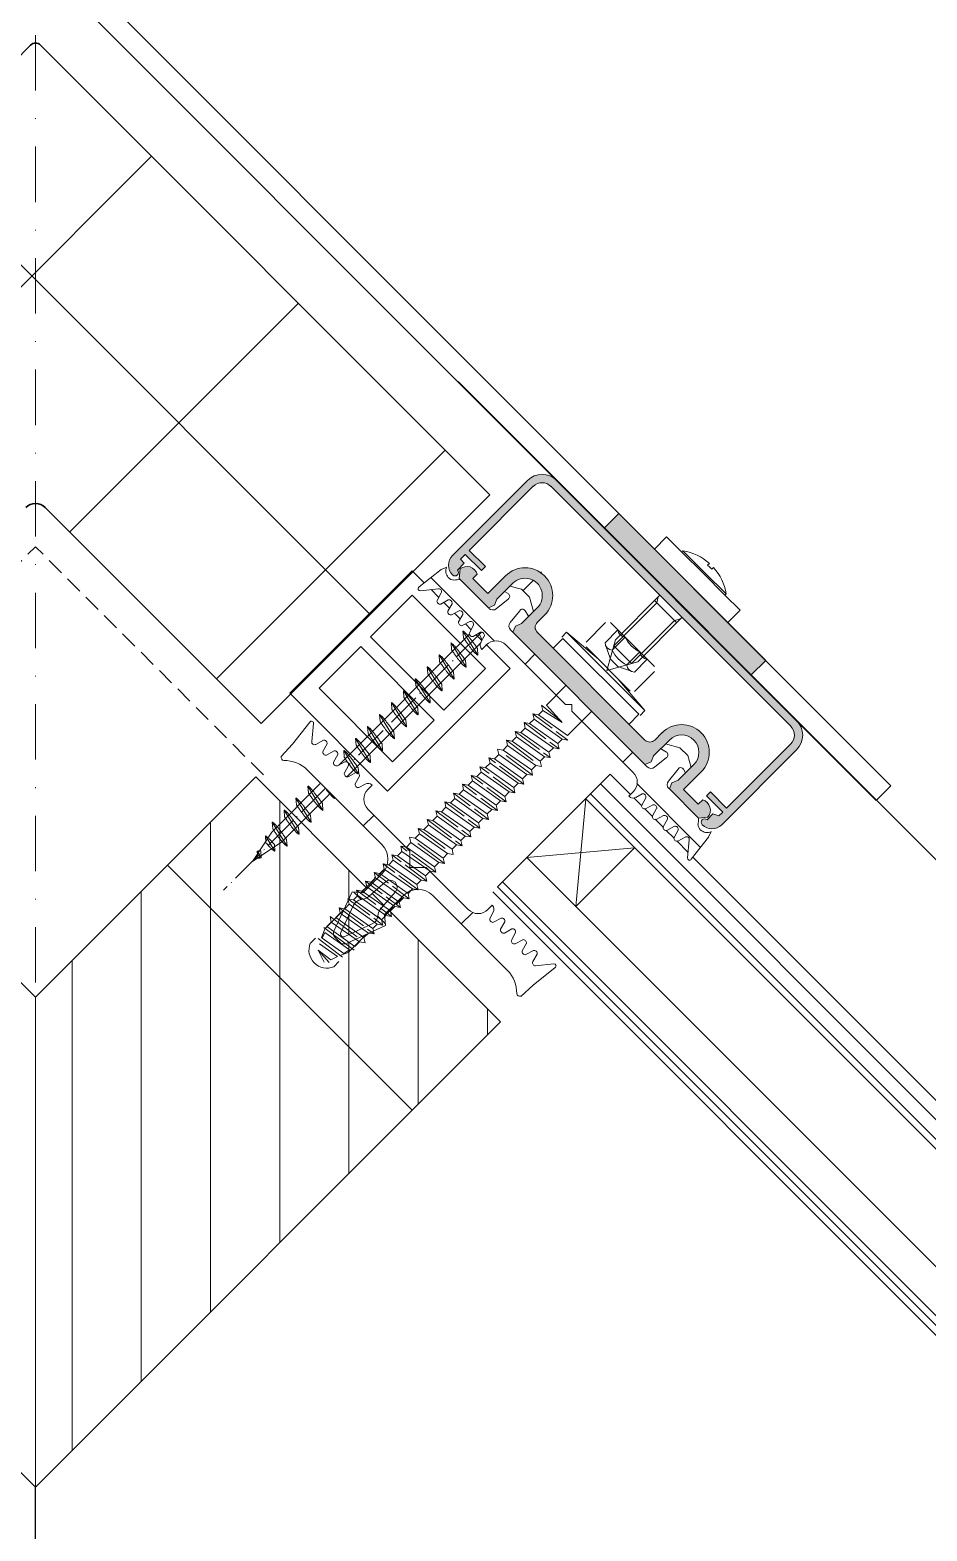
# Model space of a CAD drawing. Header units: millimetres. Extents: x 1789 to 13769, y 2055 to 27197.
# Drawn here: x 10563.9 to 10693.5, y 25189.8 to 25406.5 of the extents above; entities that cross this region are included whole.
import ezdxf

# ---------------------------------------------------------------- set-up
doc = ezdxf.new("R2010")
doc.units = ezdxf.units.MM
for name, pattern in [('MV_hartlijn_staal', [6.6, 5, -0.8, 0, -0.8]), ('MV_hidden', [3.75, 2.5, -1.25]), ('MV_stramien', [16, 8, -4, 0, -4])]:
    doc.linetypes.add(name, pattern=pattern)
for name, color, linetype, lineweight in [('A-DETL', 90, 'Continuous', 13), ('A-DETL-GENF', 92, 'Continuous', 18), ('A-DETL-THIN', 151, 'Continuous', 18), ('AL_1_3_010_dwg', 8, 'Continuous', 13), ('SX-Schraube', 10, 'Continuous', 5)]:
    doc.layers.add(name, color=color, linetype=linetype, lineweight=lineweight)
pattern_1 = [(90, (0, 0), (-10, 6e-16), [])]
pattern_2 = [(45, (0, 0), (-14.142136, 14.142136), []), (135, (0, 0), (-14.142136, -14.142136), [])]

# ---------------------------------------------------------------- blocks, each defined once
blk = doc.blocks.new('AL_1_3_010_dwg_Schraube_1-V1-Details Restauratie 1-10')
at = {"layer": 'SX-Schraube'}
blk.add_line((1388.85, 154.63), (1385.67, 151.44), dxfattribs=at)
at = {"layer": 'SX-Schraube', "flags": 128}
for points in [[(1378.67, 155.4), (1378.49, 155.58), (1381.6, 158.69), (1384.72, 161.8), (1384.89, 161.63), (1387.08, 163.82), (1388.84, 162.06)], [(1378.25, 151.44), (1376.48, 153.21), (1378.67, 155.4), (1381.78, 158.52), (1384.89, 161.63)], [(1380.91, 159.98), (1381.16, 159.74), (1380.85, 159.44), (1380.55, 159.14), (1380.31, 159.38)], [(1388.09, 155.39), (1394.49, 148.99), (1395.75, 144.55), (1391.3, 145.81), (1384.91, 152.2)], [(1388.3, 155.18), (1388.53, 154.31), (1394.74, 148.1), (1392.19, 145.56), (1385.99, 151.76), (1385.12, 152)]]:
    blk.add_lwpolyline(points, dxfattribs=at)
at = {"layer": 'SX-Schraube'}
for start, end in [(99.4173, 131.778), (138.222, 170.5827)]:
    blk.add_arc((1385.95, 154.34), 7.56, start, end, dxfattribs=at)
blk = doc.blocks.new('AL_1_3_010_dwg_Schraube_1-V2-Details Restauratie 1-10')
at = {"layer": 'SX-Schraube'}
blk.add_line((1388.85, 154.63), (1385.67, 151.44), dxfattribs=at)
at = {"layer": 'SX-Schraube', "flags": 128}
for points in [[(1378.67, 155.4), (1378.49, 155.58), (1381.6, 158.69), (1384.72, 161.8), (1384.89, 161.63), (1387.08, 163.82), (1388.84, 162.06)], [(1378.25, 151.44), (1376.48, 153.21), (1378.67, 155.4), (1381.78, 158.52), (1384.89, 161.63)], [(1380.91, 159.98), (1381.16, 159.74), (1380.85, 159.44), (1380.55, 159.14), (1380.31, 159.38)], [(1388.09, 155.39), (1394.49, 148.99), (1395.75, 144.55), (1391.3, 145.81), (1384.91, 152.2)], [(1388.3, 155.18), (1388.53, 154.31), (1394.74, 148.1), (1392.19, 145.56), (1385.99, 151.76), (1385.12, 152)]]:
    blk.add_lwpolyline(points, dxfattribs=at)
at = {"layer": 'SX-Schraube'}
for start, end in [(99.4173, 131.778), (138.222, 170.5827)]:
    blk.add_arc((1385.95, 154.34), 7.56, start, end, dxfattribs=at)
blk = doc.blocks.new('31 dubbel_glas - Type 1-3306991-Details Restauratie 1-10')
at = {"layer": 'A-DETL-GENF', "lineweight": 13}
for p, q in [((726.72, 23), (2041.68, 23)), ((2041.68, 23), (2041.68, 0)), ((726.72, 17), (2041.68, 17)), ((2031.68, 5), (2031.68, 17)), ((2031.68, 17), (2041.68, 5)), ((2031.68, 5), (2041.68, 17)), ((2041.68, 5), (726.72, 5)), ((2024.77, 0), (726.72, 0)), ((2028.09, 0), (2025.78, 0)), ((2030.28, 0), (2028.62, 0)), ((2032.49, 0), (2030.81, 0)), ((2034.69, 0), (2033.02, 0)), ((2036.84, 0), (2035.22, 0)), ((2041.68, 0), (2037.52, 0))]:
    blk.add_line(p, q, dxfattribs=at)
blk = doc.blocks.new('28 schroeven 2D - Verzonken schroef 4_0x50mm-V12-Details Restauratie 1-10')
at = {"layer": 'A-DETL-GENF', "linetype": 'MV_hartlijn_staal', "lineweight": 13}
for p, q in [((0, 35.05), (0, 55.9)), ((0, 3.2), (0, 30.34)), ((0, -7.38), (0, -5.3)), ((0, -9.1), (0, -8.91))]:
    blk.add_line(p, q, dxfattribs=at)
at = {"layer": 'A-DETL-GENF', "lineweight": 5}
for p, q in [((-1, 45), (0, 50)), ((0, 50), (1, 45)), ((-0.52, 48.71), (0.23, 48.07)), ((0.52, 48.47), (-0.52, 48.71)), ((-0.23, 49.11), (0.52, 48.47)), ((-1.26, 46.66), (-0.51, 46.02)), ((1.26, 46.07), (-1.26, 46.66)), ((0.51, 46.71), (1.26, 46.07)), ((-2, 44.89), (-1.25, 44.25)), ((2, 43.96), (-2, 44.89)), ((-1, 35.05), (-1, 45)), ((1, 45), (1, 35.05)), ((1.25, 44.6), (2, 43.96)), ((-2, 42.46), (-1.25, 41.82)), ((2, 41.53), (-2, 42.46)), ((1.25, 42.17), (2, 41.53)), ((-2, 40.02), (-1.25, 39.38)), ((2, 39.09), (-2, 40.02)), ((1.25, 39.73), (2, 39.09)), ((-2, 37.58), (-1.25, 36.94)), ((2, 36.65), (-2, 37.58)), ((1.25, 37.29), (2, 36.65)), ((-2, 35.15), (-1.89, 35.05)), ((-1.59, 35.05), (-2, 35.15)), ((-1, 4.28), (-1, 31.77)), ((1, 31.36), (1, 4.55)), ((-1.93, 30.21), (-1.25, 29.63)), ((2, 29.34), (-1.83, 30.23)), ((1.25, 29.98), (2, 29.34)), ((-2, 27.83), (-1.25, 27.19)), ((2, 26.9), (-2, 27.83)), ((1.25, 27.54), (2, 26.9)), ((-2, 25.4), (-1.25, 24.76)), ((2, 24.47), (-2, 25.4)), ((1.25, 25.11), (2, 24.47)), ((-2, 22.96), (-1.25, 22.32)), ((2, 22.03), (-2, 22.96)), ((1.25, 22.67), (2, 22.03)), ((-2, 20.52), (-1.25, 19.88)), ((2, 19.59), (-2, 20.52)), ((1.25, 20.23), (2, 19.59)), ((-2, 18.09), (-1.25, 17.45)), ((2, 17.15), (-2, 18.09)), ((1.25, 17.79), (2, 17.15)), ((-2, 15.65), (-1.25, 15.01)), ((2, 14.72), (-2, 15.65)), ((1.25, 15.36), (2, 14.72)), ((-2, 13.21), (-1.25, 12.57)), ((2, 12.28), (-2, 13.21)), ((1.25, 12.92), (2, 12.28)), ((-2, 10.77), (-1.25, 10.13)), ((2, 9.84), (-2, 10.77)), ((1.25, 10.48), (2, 9.84)), ((-2, 8.34), (-1.25, 7.7)), ((2, 7.41), (-2, 8.34)), ((1.25, 8.05), (2, 7.41)), ((-2, 5.9), (-1.25, 5.26)), ((2, 4.97), (-2, 5.9)), ((1.25, 5.61), (2, 4.97)), ((-0.89, 3.96), (0.16, 3.58))]:
    blk.add_line(p, q, dxfattribs=at)
for points in [[(-0.52, 48.71), (-0.51, 48.79), (-0.23, 49.11)], [(0.23, 48.07), (0.53, 48.42), (0.52, 48.47)], [(-1.26, 46.66), (-1, 46.82), (0.51, 46.71)], [(-0.51, 46.02), (1.16, 45.94), (1.26, 46.07)], [(-2, 44.89), (-1.5, 45.13), (1.25, 44.6)], [(-1.25, 44.25), (1.8, 43.74), (2, 43.96)], [(-2, 42.46), (-1.5, 42.7), (1.25, 42.17)], [(-1.25, 41.82), (1.8, 41.31), (2, 41.53)], [(-2, 40.02), (-1.5, 40.26), (1.25, 39.73)], [(-1.25, 39.38), (1.8, 38.87), (2, 39.09)], [(-2, 37.58), (-1.5, 37.82), (1.25, 37.29)], [(-1.25, 36.94), (1.8, 36.43), (2, 36.65)], [(-2, 35.15), (-1.64, 35.32), (-0.15, 35.1)], [(-1.82, 30.32), (-1.11, 30.44), (1.25, 29.98)], [(-1.25, 29.63), (1.8, 29.12), (2, 29.34)], [(-2, 27.83), (-1.5, 28.07), (1.25, 27.54)], [(-1.25, 27.19), (1.8, 26.68), (2, 26.9)], [(-2, 25.4), (-1.5, 25.64), (1.25, 25.11)], [(-1.25, 24.76), (1.8, 24.25), (2, 24.47)], [(-2, 22.96), (-1.5, 23.2), (1.25, 22.67)], [(-1.25, 22.32), (1.8, 21.81), (2, 22.03)], [(-2, 20.52), (-1.5, 20.76), (1.25, 20.23)], [(-1.25, 19.88), (1.8, 19.37), (2, 19.59)], [(-2, 18.09), (-1.5, 18.33), (1.25, 17.79)], [(-1.25, 17.45), (1.8, 16.94), (2, 17.15)], [(-2, 15.65), (-1.5, 15.89), (1.25, 15.36)], [(-2, 13.21), (-1.5, 13.45), (1.25, 12.92)], [(-1.25, 15.01), (1.8, 14.5), (2, 14.72)], [(-2, 10.77), (-1.5, 11.01), (1.25, 10.48)], [(-1.25, 12.57), (1.8, 12.06), (2, 12.28)], [(-1.25, 10.13), (1.8, 9.62), (2, 9.84)], [(-2, 8.34), (-1.5, 8.58), (1.25, 8.05)], [(-1.25, 7.7), (1.8, 7.19), (2, 7.41)], [(-2, 5.9), (-1.5, 6.14), (1.25, 5.61)], [(-1.25, 5.26), (1.8, 4.75), (2, 4.97)]]:
    blk.add_open_spline(points, degree=2, dxfattribs=at)

msp = doc.modelspace()

# ---------------------------------------------------------------- hatches: boundary and pattern name
at = {"layer": 'A-DETL-GENF', "lineweight": 13}
h = msp.add_hatch(dxfattribs=at)
h.set_pattern_fill('FP_4', color=251, style=0, pattern_type=2)
h.set_pattern_definition([(45, (0, 0), (-21.213203, 21.213203), []), (135, (0, 0), (-21.213203, -21.213203), [])])
h.paths.add_polyline_path([(10597.32, 25306.39), (10630.35, 25339.42), (10565.05, 25404.58), (10564.19, 25404.48), (10564.01, 25404.34), (10499.19, 25339.52), (10532.22, 25306.5), (10563.65, 25337.87), (10564.49, 25338.16), (10565.38, 25338.06), (10566.13, 25337.59), (10592.34, 25311.38)])
at = {"layer": 'A-DETL-GENF'}
h = msp.add_hatch(color=7, dxfattribs=at)
h.paths.add_polyline_path([(10662.46, 25291.2), (10662.98, 25291.27), (10663.46, 25291.47), (10663.88, 25291.78), (10675.11, 25303.13), (10675.4, 25303.73), (10675.55, 25304.39), (10675.55, 25305.06), (10675.4, 25305.71), (10675.11, 25306.32), (10674.69, 25306.85), (10639.42, 25341.97), (10638.7, 25342.27), (10637.92, 25342.37), (10637.15, 25342.27), (10636.42, 25341.97), (10635.8, 25341.49), (10624.7, 25330.32), (10624.4, 25329.48), (10624.5, 25328.6), (10624.98, 25327.85), (10625.34, 25327.7), (10625.58, 25327.77), (10625.77, 25328.45), (10625.69, 25328.55), (10626.68, 25329.55), (10626.12, 25330.11), (10626.82, 25330.82), (10629.16, 25328.48), (10629.72, 25329.05), (10627.39, 25331.38), (10637.02, 25340.93), (10637.46, 25341.11), (10637.92, 25341.17), (10638.39, 25341.11), (10638.82, 25340.93), (10639.2, 25340.65), (10674.13, 25305.62), (10674.31, 25305.19), (10674.37, 25304.72), (10674.31, 25304.26), (10674.13, 25303.82), (10673.85, 25303.45), (10664.58, 25294.19), (10662.25, 25296.52), (10661.68, 25295.96), (10664.02, 25293.62), (10663.45, 25293.06), (10662.6, 25293.34), (10661.75, 25292.49), (10661.53, 25292.62), (10660.92, 25292.27), (10660.97, 25291.89), (10661.05, 25291.78), (10661.46, 25291.47), (10661.94, 25291.27)])
h.paths.add_polyline_path([(10660.53, 25292.72), (10661.81, 25292.86), (10662.18, 25293.54), (10662.17, 25294.31), (10661.79, 25294.99), (10661.12, 25295.38), (10660.49, 25294.75), (10658.36, 25296.88), (10660.91, 25299.42), (10661.54, 25300.25), (10661.94, 25301.21), (10662.08, 25302.25), (10661.94, 25303.28), (10661.54, 25304.25), (10660.91, 25305.08), (10660.08, 25305.71), (10659.11, 25306.11), (10658.08, 25306.25), (10657.04, 25306.11), (10656.08, 25305.71), (10655.25, 25305.08), (10653.98, 25303.86), (10653.48, 25303.72), (10652.98, 25303.86), (10652.77, 25304.02), (10637.06, 25319.78), (10636.92, 25320.28), (10637.06, 25320.78), (10637.22, 25320.99), (10638.28, 25322.05), (10638.91, 25322.88), (10639.31, 25323.84), (10639.45, 25324.88), (10639.31, 25325.91), (10638.91, 25326.88), (10638.28, 25327.71), (10637.45, 25328.34), (10636.48, 25328.74), (10635.45, 25328.88), (10634.41, 25328.74), (10633.45, 25328.34), (10632.62, 25327.71), (10630.08, 25325.16), (10627.9, 25327.33), (10628.54, 25327.97), (10628.16, 25328.61), (10627.51, 25329), (10626.76, 25329.04), (10626.08, 25328.72), (10625.94, 25327.32), (10630.15, 25323.11), (10631.03, 25323.48), (10631.4, 25324.36), (10634.15, 25327.01), (10634.7, 25327.26), (10635.3, 25327.37), (10635.9, 25327.34), (10636.47, 25327.16), (10636.99, 25326.85), (10637.42, 25326.42), (10637.73, 25325.9), (10637.91, 25325.33), (10637.95, 25324.73), (10637.84, 25324.13), (10637.59, 25323.58), (10637.22, 25323.11), (10634.93, 25320.82), (10634.05, 25320.46), (10633.68, 25319.57), (10652.77, 25300.48), (10653.66, 25300.85), (10654.02, 25301.73), (10656.78, 25304.39), (10657.33, 25304.64), (10657.93, 25304.74), (10658.53, 25304.71), (10659.1, 25304.53), (10659.62, 25304.22), (10660.04, 25303.79), (10660.36, 25303.28), (10660.54, 25302.7), (10660.57, 25302.1), (10660.46, 25301.51), (10660.22, 25300.96), (10659.84, 25300.48), (10657.56, 25298.2), (10656.68, 25297.83), (10656.31, 25296.95)])
msp.add_hatch(color=7, dxfattribs=at).paths.add_polyline_path([(10668.13, 25313.42), (10670.23, 25315.52), (10649.02, 25336.73), (10646.92, 25334.63), (10651.51, 25330.03)])
at = {"layer": 'A-DETL-GENF', "lineweight": 13}
h = msp.add_hatch(dxfattribs=at)
h.set_pattern_fill('FP_46', color=250, style=0, pattern_type=2)
h.set_pattern_definition(pattern_2)
h.paths.add_polyline_path([(10659.46, 25286.8), (10661.98, 25289.99), (10662.33, 25290.79), (10661.7, 25290.66), (10661.09, 25290.83), (10660.63, 25291.26), (10660.45, 25291.85), (10660.49, 25292.77), (10656.03, 25297.36), (10656.01, 25297.75), (10656.17, 25298.1), (10657.84, 25300.02), (10658.18, 25299.97), (10658.35, 25299.8), (10658.65, 25299.28), (10659.44, 25300.07), (10658.99, 25301.76), (10657.84, 25302.91), (10655.67, 25303.38), (10655.1, 25302.78), (10655.18, 25302.68), (10656.05, 25302.11), (10656.08, 25301.73), (10655.89, 25301.48), (10653.82, 25299.93), (10653.44, 25299.95), (10652.98, 25300.27), (10633.15, 25320.24), (10633.13, 25320.62), (10633.29, 25320.97), (10634.96, 25322.9), (10635.31, 25322.85), (10635.47, 25322.68), (10636.03, 25321.92), (10636.67, 25322.56), (10636.11, 25324.64), (10634.96, 25325.79), (10633.27, 25326.24), (10632.48, 25325.45), (10633.17, 25324.98), (10633.22, 25324.64), (10633.01, 25324.36), (10630.95, 25322.81), (10630.56, 25322.83), (10630.15, 25323.11), (10625.94, 25327.16), (10624.88, 25327.16), (10624.36, 25327.49), (10624.05, 25328.05), (10624.03, 25328.69), (10624.13, 25328.99), (10623.33, 25328.64), (10620.14, 25326.12), (10620.34, 25325.57), (10623.23, 25325.77), (10623.39, 25325.54), (10623.35, 25325.25), (10622.75, 25324.17), (10622.95, 25323.69), (10623.27, 25323.64), (10624.59, 25324.24), (10624.85, 25324.03), (10624.9, 25323.7), (10624.3, 25322.61), (10624.51, 25322.13), (10624.83, 25322.08), (10626.14, 25322.68), (10626.41, 25322.47), (10626.46, 25322.14), (10625.86, 25321.06), (10626.06, 25320.58), (10626.39, 25320.53), (10627.7, 25321.13), (10627.96, 25320.92), (10628.02, 25320.59), (10627.41, 25319.5), (10627.62, 25319.02), (10627.94, 25318.97), (10629.25, 25319.57), (10629.52, 25319.36), (10629.57, 25319.03), (10628.98, 25317.71), (10629.09, 25317.29), (10629.23, 25317.11), (10630.27, 25318.06), (10630.75, 25318.26), (10631.27, 25318.33), (10631.79, 25318.26), (10632.27, 25318.06), (10632.69, 25317.74), (10641.29, 25309.14), (10642.22, 25309.14), (10642.22, 25308.2), (10651.36, 25299), (10651.65, 25298.16), (10651.55, 25297.27), (10651.08, 25296.52), (10650.45, 25295.89), (10650.83, 25295.67), (10651.27, 25295.66), (10651.51, 25295.76), (10652.6, 25296.23), (10652.86, 25296.02), (10652.91, 25295.69), (10652.31, 25294.6), (10652.36, 25294.28), (10652.84, 25294.07), (10654.15, 25294.67), (10654.42, 25294.46), (10654.47, 25294.13), (10653.87, 25293.05), (10653.92, 25292.72), (10654.4, 25292.52), (10655.71, 25293.11), (10655.97, 25292.91), (10656.03, 25292.58), (10655.42, 25291.49), (10655.47, 25291.17), (10655.95, 25290.96), (10657.26, 25291.56), (10657.53, 25291.35), (10657.58, 25291.02), (10656.98, 25289.94), (10657.03, 25289.61), (10657.51, 25289.41), (10658.87, 25290.05), (10659.11, 25289.89), (10659.18, 25289.62), (10658.91, 25287)])
h = msp.add_hatch(dxfattribs=at)
h.set_pattern_fill('FP_46', color=250, style=0, pattern_type=2)
h.set_pattern_definition(pattern_2)
h.paths.add_polyline_path([(10634.84, 25267.01), (10636.61, 25268.64), (10639.8, 25271.16), (10639.6, 25271.7), (10636.71, 25271.5), (10636.55, 25271.74), (10636.59, 25272.02), (10637.19, 25273.11), (10636.99, 25273.59), (10636.66, 25273.64), (10635.35, 25273.04), (10635.08, 25273.25), (10635.03, 25273.58), (10635.64, 25274.67), (10635.43, 25275.14), (10635.11, 25275.19), (10633.8, 25274.6), (10633.53, 25274.8), (10633.48, 25275.13), (10634.08, 25276.22), (10633.88, 25276.7), (10633.55, 25276.75), (10632.24, 25276.15), (10631.97, 25276.36), (10631.92, 25276.69), (10632.53, 25277.78), (10632.32, 25278.26), (10632, 25278.31), (10630.68, 25277.71), (10630.42, 25277.91), (10630.37, 25278.25), (10630.96, 25279.57), (10630.85, 25279.99), (10630.71, 25280.17), (10629.73, 25279.26), (10628.89, 25278.96), (10628.01, 25279.06), (10627.25, 25279.54), (10621.18, 25285.6), (10618.8, 25285.6), (10618.8, 25287.98), (10612.46, 25294.4), (10612.16, 25295.24), (10612.26, 25296.13), (10612.74, 25296.88), (10613.37, 25297.51), (10612.99, 25297.73), (10612.55, 25297.74), (10612.34, 25297.65), (10611.22, 25297.17), (10610.95, 25297.38), (10610.9, 25297.71), (10611.51, 25298.8), (10611.46, 25299.12), (10610.98, 25299.33), (10609.66, 25298.73), (10609.4, 25298.93), (10609.35, 25299.27), (10609.95, 25300.35), (10609.9, 25300.68), (10609.42, 25300.88), (10608.11, 25300.28), (10607.84, 25300.49), (10607.79, 25300.82), (10608.39, 25301.91), (10608.34, 25302.23), (10607.87, 25302.44), (10606.55, 25301.84), (10606.29, 25302.05), (10606.24, 25302.38), (10606.84, 25303.46), (10606.79, 25303.79), (10606.31, 25303.99), (10604.94, 25303.35), (10604.7, 25303.51), (10604.63, 25303.78), (10604.9, 25306.4), (10604.36, 25306.6), (10601.84, 25303.41), (10600.21, 25301.64), (10600.61, 25301.05), (10601.53, 25300.98), (10602.42, 25300.73), (10603.24, 25300.31), (10603.96, 25299.73), (10615.24, 25288.3), (10615.54, 25287.58), (10615.65, 25286.8), (10615.54, 25286.02), (10615.24, 25285.3), (10614.28, 25284.19), (10612.03, 25281.95), (10610.45, 25282.09), (10607.77, 25276.09), (10607.88, 25275.65), (10609.06, 25274.6), (10609.51, 25274.6), (10609.73, 25274.67), (10615.29, 25277.25), (10615.15, 25278.83), (10618.5, 25282.04), (10619.22, 25282.34), (10620, 25282.45), (10620.78, 25282.34), (10621.5, 25282.04), (10622.12, 25281.57), (10633.51, 25270.04), (10633.93, 25269.22), (10634.18, 25268.33), (10634.29, 25267.28)])
h.paths.add_polyline_path([(10609.21, 25275.59), (10608.92, 25275.72), (10608.79, 25276.01), (10608.83, 25276.23), (10610.85, 25280.47), (10611.44, 25280.89), (10612.59, 25281.21), (10612.93, 25281.45), (10615.52, 25283.66), (10616, 25283.77), (10616.48, 25283.63), (10616.83, 25283.28), (10616.97, 25282.8), (10616.86, 25282.32), (10616.72, 25282.11), (10614.41, 25279.39), (10614.17, 25278.6), (10613.92, 25277.92), (10613.36, 25277.46), (10609.32, 25275.6)])
h = msp.add_hatch(dxfattribs=at)
h.set_pattern_fill('FP_11', color=253, style=0, pattern_type=2)
h.set_pattern_definition(pattern_1)
h.paths.add_polyline_path([(10564.72, 25196.16), (10564.72, 25266.87), (10532.9, 25298.69), (10516.78, 25282.57), (10517.4, 25281.95), (10518.99, 25282.09), (10521.66, 25276.09), (10521.49, 25275.59), (10520.37, 25274.6), (10519.92, 25274.6), (10519.71, 25274.67), (10514.15, 25277.25), (10514.29, 25278.83), (10513.59, 25279.39), (10497.54, 25263.34), (10503.87, 25257.01)])
h.paths.add_polyline_path([(10520.22, 25275.59), (10520.52, 25275.72), (10520.65, 25276.01), (10520.55, 25276.36), (10518.58, 25280.47), (10517.99, 25280.89), (10516.85, 25281.21), (10516.05, 25281.85), (10514.39, 25280.18), (10515.02, 25279.39), (10515.27, 25278.6), (10515.52, 25277.92), (10516.07, 25277.46), (10520.15, 25275.59)])
h = msp.add_hatch(dxfattribs=at)
h.set_pattern_fill('FP_11', color=253, style=0, pattern_type=2)
h.set_pattern_definition(pattern_1)
h.paths.add_polyline_path([(10564.72, 25196.16), (10631.89, 25263.34), (10615.77, 25279.46), (10615.15, 25278.83), (10615.29, 25277.25), (10609.29, 25274.57), (10608.79, 25274.75), (10607.8, 25275.86), (10607.8, 25276.34), (10607.87, 25276.53), (10610.45, 25282.09), (10612.03, 25281.95), (10612.59, 25282.64), (10596.54, 25298.69), (10564.72, 25266.87), (10564.72, 25257.01)])
h.paths.add_polyline_path([(10609.21, 25275.59), (10609.62, 25275.72), (10613.67, 25277.65), (10614.09, 25278.24), (10614.41, 25279.39), (10615.05, 25280.18), (10613.36, 25281.83), (10612.59, 25281.21), (10611.8, 25280.97), (10611.12, 25280.72), (10610.66, 25280.16), (10608.81, 25275.91), (10609.01, 25275.65), (10609.17, 25275.6)])

# ---------------------------------------------------------------- linework, layer by layer
at = {"layer": 'A-DETL', "linetype": 'MV_stramien', "lineweight": 18}
msp.add_line((10564.72, 21131.29), (10564.72, 25578.5), dxfattribs=at)
at = {"layer": 'A-DETL', "lineweight": 25}
for p, q in [((10566.31, 25419.43), (10688.33, 25297.42)), ((10686.2, 25295.3), (10565.61, 25415.9)), ((10688.33, 25297.42), (10686.2, 25295.3)), ((10564.72, 25155.15), (10564.72, 25196.16))]:
    msp.add_line(p, q, dxfattribs=at)
at = {"layer": 'A-DETL', "lineweight": 35}
for p, q in [((10564.01, 25404.34), (10499.19, 25339.52)), ((10630.35, 25339.42), (10565.43, 25404.34)), ((10597.32, 25306.39), (10630.35, 25339.42)), ((10566.13, 25337.59), (10597.32, 25306.39))]:
    msp.add_line(p, q, dxfattribs=at)
at = {"layer": 'A-DETL', "lineweight": 18}
for p, q in [((10635.8, 25341.49), (10624.98, 25330.67)), ((10674.69, 25306.85), (10640.05, 25341.49)), ((10627.39, 25331.38), (10636.65, 25340.65)), ((10639.2, 25340.65), (10673.85, 25306)), ((10626.12, 25330.11), (10626.82, 25330.82)), ((10626.82, 25330.82), (10629.16, 25328.48)), ((10629.72, 25329.05), (10627.39, 25331.38)), ((10623.33, 25328.64), (10620.14, 25326.12)), ((10624.13, 25328.99), (10623.33, 25328.64)), ((10625.69, 25328.55), (10626.68, 25329.55)), ((10626.08, 25328.72), (10625.94, 25327.32)), ((10626.68, 25329.55), (10626.12, 25330.11)), ((10629.16, 25328.48), (10629.72, 25329.05)), ((10625.94, 25327.32), (10630.15, 25323.11)), ((10627.9, 25327.33), (10628.54, 25327.97)), ((10630.08, 25325.16), (10627.9, 25327.33)), ((10632.62, 25327.71), (10630.08, 25325.16)), ((10631.4, 25324.36), (10633.68, 25326.64)), ((10634.96, 25325.79), (10633.27, 25326.24)), ((10620.34, 25325.57), (10622.96, 25325.85)), ((10623.35, 25325.25), (10622.75, 25324.17)), ((10623.27, 25323.64), (10624.36, 25324.24)), ((10631.03, 25323.48), (10631.4, 25324.36)), ((10633.02, 25324.36), (10631.3, 25322.97)), ((10632.48, 25325.45), (10633, 25325.15)), ((10636.11, 25324.64), (10634.96, 25325.79)), ((10636.67, 25322.56), (10636.11, 25324.64)), ((10624.9, 25323.7), (10624.3, 25322.61)), ((10624.83, 25322.08), (10625.92, 25322.69)), ((10626.46, 25322.14), (10625.86, 25321.06)), ((10630.15, 25323.11), (10631.03, 25323.48)), ((10633.29, 25320.97), (10634.68, 25322.69)), ((10637.22, 25323.11), (10634.93, 25320.82)), ((10635.47, 25322.68), (10635.88, 25321.98)), ((10637.22, 25320.99), (10638.28, 25322.05)), ((10626.39, 25320.53), (10627.47, 25321.13)), ((10628.02, 25320.59), (10627.41, 25319.5)), ((10627.94, 25318.97), (10629.03, 25319.58)), ((10633.68, 25319.57), (10633.35, 25319.91)), ((10634.05, 25320.46), (10633.68, 25319.57)), ((10633.68, 25319.57), (10652.77, 25300.48)), ((10634.93, 25320.82), (10634.05, 25320.46)), ((10652.77, 25304.02), (10637.22, 25319.57)), ((10629.57, 25319.03), (10629.08, 25318.14)), ((10629.23, 25317.11), (10629.86, 25317.74)), ((10632.69, 25317.74), (10641.29, 25309.14)), ((10641.29, 25309.14), (10642.22, 25309.14)), ((10642.22, 25309.14), (10642.22, 25308.2)), ((10604.36, 25306.6), (10601.84, 25303.41)), ((10604.63, 25303.78), (10604.9, 25306.4)), ((10642.22, 25308.2), (10651.08, 25299.35)), ((10655.25, 25305.08), (10654.19, 25304.02)), ((10601.84, 25303.41), (10600.21, 25301.64)), ((10606.31, 25303.99), (10605.22, 25303.39)), ((10606.24, 25302.38), (10606.84, 25303.46)), ((10607.87, 25302.44), (10606.78, 25301.83)), ((10654.02, 25301.73), (10656.31, 25304.02)), ((10655.18, 25302.68), (10655.88, 25302.27)), ((10657.84, 25302.91), (10655.76, 25303.47)), ((10658.99, 25301.76), (10657.84, 25302.91)), ((10663.88, 25291.78), (10674.69, 25302.6)), ((10673.85, 25303.45), (10664.58, 25294.19)), ((10607.79, 25300.82), (10608.39, 25301.91)), ((10609.42, 25300.88), (10608.33, 25300.28)), ((10609.35, 25299.27), (10609.95, 25300.35)), ((10652.77, 25300.48), (10653.66, 25300.85)), ((10653.11, 25300.15), (10652.77, 25300.48)), ((10653.66, 25300.85), (10654.02, 25301.73)), ((10655.89, 25301.48), (10654.17, 25300.09)), ((10659.84, 25300.48), (10657.56, 25298.2)), ((10659.44, 25300.07), (10658.99, 25301.76)), ((10564.72, 25266.87), (10532.9, 25298.69)), ((10596.54, 25298.69), (10564.72, 25266.87)), ((10612.66, 25282.57), (10596.54, 25298.69)), ((10603.96, 25299.73), (10614.77, 25288.92)), ((10610.98, 25299.33), (10609.89, 25298.72)), ((10610.9, 25297.71), (10611.51, 25298.8)), ((10656.17, 25298.1), (10657.56, 25299.81)), ((10656.68, 25297.83), (10656.31, 25296.95)), ((10657.56, 25298.2), (10656.68, 25297.83)), ((10658.35, 25299.8), (10658.65, 25299.28)), ((10658.36, 25296.88), (10660.91, 25299.42)), ((10612.34, 25297.65), (10611.45, 25297.17)), ((10612.74, 25296.88), (10613.37, 25297.51)), ((11574.74, 24366.43), (10644.92, 25296.25)), ((11576.16, 24367.85), (10646.34, 25297.67)), ((10651.08, 25296.52), (10650.45, 25295.89)), ((10651.48, 25295.74), (10652.37, 25296.23)), ((10652.91, 25295.69), (10652.31, 25294.6)), ((10656.31, 25296.95), (10660.53, 25292.72)), ((10660.49, 25294.75), (10658.36, 25296.88)), ((10662.25, 25296.52), (10661.68, 25295.96)), ((10661.68, 25295.96), (10664.02, 25293.62)), ((10664.58, 25294.19), (10662.25, 25296.52)), ((10618.8, 25287.98), (10612.74, 25294.05)), ((10652.84, 25294.07), (10653.93, 25294.68)), ((10654.47, 25294.13), (10653.87, 25293.05)), ((10661.12, 25295.38), (10660.49, 25294.75)), ((10664.02, 25293.62), (10663.45, 25293.06)), ((10654.4, 25292.52), (10655.48, 25293.12)), ((10656.03, 25292.58), (10655.42, 25291.49)), ((10655.95, 25290.96), (10657.04, 25291.57)), ((10660.53, 25292.72), (10661.81, 25292.86)), ((10662.6, 25293.34), (10661.75, 25292.49)), ((10663.45, 25293.06), (10662.6, 25293.34)), ((10657.58, 25291.02), (10656.98, 25289.94)), ((10657.51, 25289.41), (10658.59, 25290.01)), ((10659.18, 25289.62), (10658.91, 25287)), ((10659.46, 25286.8), (10661.98, 25289.99)), ((10661.98, 25289.99), (10662.33, 25290.79)), ((10618.8, 25285.6), (10618.8, 25287.98)), ((10619.16, 25250.6), (10583.8, 25285.96)), ((10621.18, 25285.6), (10618.8, 25285.6)), ((10627.25, 25279.54), (10621.18, 25285.6)), ((10614.77, 25284.68), (10612.03, 25281.95)), ((10612.93, 25281.45), (10615.31, 25283.52)), ((11562.01, 24353.71), (10632.2, 25283.52)), ((10610.45, 25282.09), (10607.87, 25276.53)), ((10612.03, 25281.95), (10610.45, 25282.09)), ((10615.05, 25280.18), (10613.38, 25281.85)), ((10616.72, 25282.11), (10614.65, 25279.73)), ((10615.15, 25278.83), (10617.88, 25281.57)), ((10622.12, 25281.57), (10632.93, 25270.76)), ((11560.6, 24352.29), (10630.78, 25282.11)), ((10608.83, 25276.23), (10610.66, 25280.16)), ((10615.29, 25277.25), (10615.15, 25278.83)), ((10631.89, 25263.34), (10615.77, 25279.46)), ((10630.71, 25280.17), (10630.08, 25279.54)), ((10630.37, 25278.25), (10630.85, 25279.14)), ((10632, 25278.31), (10630.91, 25277.7)), ((10613.36, 25277.46), (10609.43, 25275.63)), ((10609.73, 25274.67), (10615.29, 25277.25)), ((10631.92, 25276.69), (10632.53, 25277.78)), ((10633.55, 25276.75), (10632.47, 25276.15)), ((10633.48, 25275.13), (10634.08, 25276.22)), ((10607.88, 25275.65), (10608.85, 25274.68)), ((10635.11, 25275.19), (10634.02, 25274.59)), ((10635.03, 25273.58), (10635.64, 25274.67)), ((10636.66, 25273.64), (10635.58, 25273.04)), ((10636.59, 25272.02), (10637.19, 25273.11)), ((10636.61, 25268.64), (10639.8, 25271.16)), ((10639.6, 25271.7), (10636.98, 25271.43)), ((10634.84, 25267.01), (10636.61, 25268.64)), ((10564.72, 25266.87), (10564.72, 25196.16)), ((10497.54, 25263.34), (10564.72, 25196.16)), ((10564.72, 25196.16), (10631.89, 25263.34))]:
    msp.add_line(p, q, dxfattribs=at)
at = {"layer": 'A-DETL', "linetype": 'MV_hidden', "lineweight": 18}
for p in [(10531.8, 25299.01), (10597.64, 25299.01)]:
    msp.add_line(p, (10564.72, 25331.93), dxfattribs=at)
at = {"layer": 'A-DETL'}
for p, q in [((10619.14, 25328.46), (10601.46, 25310.78)), ((10620.89, 25326.71), (10619.14, 25328.46)), ((10619.14, 25324.93), (10613.13, 25318.92)), ((10629.74, 25314.32), (10619.14, 25324.93)), ((10622.99, 25324.61), (10621.87, 25325.73)), ((10624.55, 25323.05), (10623.71, 25323.88)), ((10626.1, 25321.5), (10625.27, 25322.33)), ((10627.66, 25319.94), (10626.83, 25320.77)), ((10641.46, 25319.57), (10640.75, 25318.87)), ((10646.06, 25315.68), (10641.46, 25319.57)), ((10652.77, 25308.26), (10641.46, 25319.57)), ((10647.1, 25320.97), (10644.29, 25318.16)), ((10648.86, 25319.92), (10647.02, 25318.07)), ((10654.17, 25314.61), (10647.81, 25320.97)), ((10605.7, 25311.49), (10611.71, 25317.5)), ((10611.71, 25317.5), (10622.32, 25306.9)), ((10613.13, 25318.92), (10623.73, 25308.31)), ((10629.22, 25318.38), (10628.38, 25319.22)), ((10633.28, 25314.32), (10629.86, 25317.74)), ((10640.93, 25318.69), (10639.52, 25317.28)), ((10651.89, 25307.73), (10640.93, 25318.69)), ((10644.29, 25317.45), (10646.06, 25315.68)), ((10647.8, 25315.71), (10647.07, 25317.76)), ((10649.92, 25318.86), (10648.04, 25316.98)), ((10648.88, 25312.86), (10646.06, 25315.68)), ((10648.86, 25314.65), (10647.8, 25315.71)), ((10652.04, 25316.73), (10650.16, 25314.86)), ((10653.1, 25315.67), (10651.26, 25313.83)), ((10633.28, 25314.32), (10615.6, 25296.64)), ((10623.73, 25308.31), (10629.74, 25314.32)), ((10650.94, 25313.89), (10648.86, 25314.65)), ((10651.27, 25311), (10654.17, 25313.9)), ((10615.6, 25296.64), (10601.46, 25310.78)), ((10616.31, 25300.89), (10605.7, 25311.49)), ((10641.37, 25311.88), (10638.53, 25309.04)), ((10652.77, 25308.26), (10648.88, 25312.86)), ((10648.88, 25312.86), (10650.65, 25311.09)), ((10637.85, 25309.07), (10638.03, 25308.3)), ((10637.85, 25309.07), (10640.7, 25306.67)), ((10638.53, 25309.04), (10640.81, 25306.54)), ((10622.32, 25306.9), (10616.31, 25300.89)), ((10636.12, 25306.39), (10635.31, 25306.53)), ((10635.31, 25306.53), (10635.49, 25305.75)), ((10635.31, 25306.53), (10638.46, 25304.17)), ((10636.76, 25307.03), (10636.12, 25306.39)), ((10637.4, 25307.66), (10636.58, 25307.8)), ((10636.58, 25307.8), (10636.76, 25307.03)), ((10636.58, 25307.8), (10639.37, 25305.72)), ((10640.82, 25304.15), (10636.76, 25307.03)), ((10638.03, 25308.3), (10637.4, 25307.66)), ((10637.4, 25307.66), (10641.6, 25304.69)), ((10640.81, 25306.54), (10638.03, 25308.3)), ((10641.6, 25304.69), (10645.08, 25308.17)), ((10650.48, 25306.32), (10651.89, 25307.73)), ((10652.07, 25307.55), (10652.77, 25308.26)), ((10634.22, 25304.48), (10633.58, 25303.84)), ((10634.85, 25305.12), (10634.04, 25305.25)), ((10634.04, 25305.25), (10634.22, 25304.48)), ((10634.04, 25305.25), (10637.54, 25302.63)), ((10638.27, 25301.61), (10634.22, 25304.48)), ((10635.49, 25305.75), (10634.85, 25305.12)), ((10634.85, 25305.12), (10638.91, 25302.25)), ((10639.55, 25302.88), (10635.49, 25305.75)), ((10640.18, 25303.52), (10636.12, 25306.39)), ((10639.97, 25305.26), (10641.64, 25304.02)), ((10632.31, 25302.57), (10631.49, 25302.71)), ((10631.49, 25302.71), (10631.67, 25301.93)), ((10632.94, 25303.21), (10632.31, 25302.57)), ((10632.31, 25302.57), (10636.37, 25299.7)), ((10633.58, 25303.84), (10632.76, 25303.98)), ((10632.76, 25303.98), (10632.94, 25303.21)), ((10632.76, 25303.98), (10636.65, 25301.06)), ((10637, 25300.34), (10632.94, 25303.21)), ((10637.64, 25300.97), (10633.58, 25303.84)), ((10638.14, 25302.18), (10639.09, 25301.47)), ((10638.91, 25302.25), (10639.55, 25302.88)), ((10639.09, 25301.47), (10638.91, 25302.25)), ((10639.04, 25303.73), (10640.36, 25302.74)), ((10639.55, 25302.88), (10640.36, 25302.74)), ((10640.18, 25303.52), (10640.82, 25304.15)), ((10640.36, 25302.74), (10640.18, 25303.52)), ((10640.82, 25304.15), (10641.64, 25304.02)), ((10628.94, 25300.16), (10630.26, 25299.18)), ((10629.76, 25300.03), (10628.94, 25300.16)), ((10628.94, 25300.16), (10629.12, 25299.39)), ((10630.4, 25300.66), (10629.76, 25300.03)), ((10629.76, 25300.03), (10633.82, 25297.15)), ((10630.22, 25301.44), (10631.16, 25300.72)), ((10631.03, 25301.3), (10630.22, 25301.44)), ((10630.22, 25301.44), (10630.4, 25300.66)), ((10634.46, 25297.79), (10630.4, 25300.66)), ((10631.67, 25301.93), (10631.03, 25301.3)), ((10635.09, 25298.43), (10631.03, 25301.3)), ((10635.73, 25299.06), (10631.67, 25301.93)), ((10631.77, 25300.25), (10635.27, 25297.65)), ((10636.55, 25298.93), (10632.74, 25301.8)), ((10636.37, 25299.7), (10637, 25300.34)), ((10637, 25300.34), (10637.82, 25300.2)), ((10637.64, 25300.97), (10638.27, 25301.61)), ((10637.82, 25300.2), (10637.64, 25300.97)), ((10638.27, 25301.61), (10639.09, 25301.47)), ((10627.85, 25298.12), (10627.22, 25297.48)), ((10627.67, 25298.89), (10629.35, 25297.64)), ((10628.49, 25298.75), (10627.67, 25298.89)), ((10627.67, 25298.89), (10627.85, 25298.12)), ((10631.91, 25295.25), (10627.85, 25298.12)), ((10629.12, 25299.39), (10628.49, 25298.75)), ((10632.55, 25295.88), (10628.49, 25298.75)), ((10633.18, 25296.52), (10629.12, 25299.39)), ((10630.86, 25298.72), (10634, 25296.38)), ((10633.82, 25297.15), (10634.46, 25297.79)), ((10634.46, 25297.79), (10635.27, 25297.65)), ((10635.09, 25298.43), (10635.73, 25299.06)), ((10635.27, 25297.65), (10635.09, 25298.43)), ((10635.73, 25299.06), (10636.55, 25298.93)), ((10636.55, 25298.93), (10636.37, 25299.7)), ((10625.31, 25295.57), (10624.67, 25294.93)), ((10625.13, 25296.34), (10627.54, 25294.53)), ((10625.94, 25296.21), (10625.13, 25296.34)), ((10625.13, 25296.34), (10625.31, 25295.57)), ((10629.36, 25292.7), (10625.31, 25295.57)), ((10626.58, 25296.84), (10625.94, 25296.21)), ((10630, 25293.34), (10625.94, 25296.21)), ((10626.4, 25297.62), (10628.45, 25296.08)), ((10627.22, 25297.48), (10626.4, 25297.62)), ((10626.4, 25297.62), (10626.58, 25296.84)), ((10630.64, 25293.97), (10626.58, 25296.84)), ((10627.22, 25297.48), (10631.27, 25294.61)), ((10629.05, 25295.64), (10631.45, 25293.83)), ((10629.95, 25297.18), (10632.73, 25295.11)), ((10632.55, 25295.88), (10633.18, 25296.52)), ((10632.73, 25295.11), (10632.55, 25295.88)), ((10633.18, 25296.52), (10634, 25296.38)), ((10634, 25296.38), (10633.82, 25297.15)), ((10622.58, 25293.8), (10625.74, 25291.44)), ((10623.4, 25293.66), (10622.58, 25293.8)), ((10622.58, 25293.8), (10622.76, 25293.03)), ((10624.03, 25294.3), (10623.4, 25293.66)), ((10627.46, 25290.79), (10623.4, 25293.66)), ((10623.85, 25295.07), (10626.64, 25293)), ((10624.67, 25294.93), (10623.85, 25295.07)), ((10623.85, 25295.07), (10624.03, 25294.3)), ((10628.09, 25291.43), (10624.03, 25294.3)), ((10624.67, 25294.93), (10628.73, 25292.06)), ((10628.13, 25294.1), (10630.18, 25292.56)), ((10630, 25293.34), (10630.64, 25293.97)), ((10630.64, 25293.97), (10631.45, 25293.83)), ((10631.27, 25294.61), (10631.91, 25295.25)), ((10631.45, 25293.83), (10631.27, 25294.61)), ((10631.91, 25295.25), (10632.73, 25295.11)), ((10620.03, 25291.25), (10623.92, 25288.34)), ((10620.85, 25291.12), (10620.03, 25291.25)), ((10620.03, 25291.25), (10620.21, 25290.48)), ((10621.49, 25291.75), (10620.85, 25291.12)), ((10621.31, 25292.53), (10624.82, 25289.9)), ((10622.12, 25292.39), (10621.31, 25292.53)), ((10621.31, 25292.53), (10621.49, 25291.75)), ((10625.55, 25288.88), (10621.49, 25291.75)), ((10622.76, 25293.03), (10622.12, 25292.39)), ((10622.12, 25292.39), (10626.18, 25289.52)), ((10626.82, 25290.15), (10622.76, 25293.03)), ((10627.24, 25292.54), (10628.91, 25291.29)), ((10627.46, 25290.79), (10628.09, 25291.43)), ((10628.09, 25291.43), (10628.91, 25291.29)), ((10628.73, 25292.06), (10629.36, 25292.7)), ((10628.91, 25291.29), (10628.73, 25292.06)), ((10629.36, 25292.7), (10630.18, 25292.56)), ((10630.18, 25292.56), (10630, 25293.34)), ((10618.94, 25289.21), (10618.31, 25288.57)), ((10619.58, 25289.84), (10618.76, 25289.98)), ((10618.76, 25289.98), (10618.94, 25289.21)), ((10623, 25286.34), (10618.94, 25289.21)), ((10620.21, 25290.48), (10619.58, 25289.84)), ((10619.58, 25289.84), (10623.64, 25286.97)), ((10619.96, 25289.09), (10623.82, 25286.2)), ((10624.27, 25287.61), (10620.21, 25290.48)), ((10624.91, 25288.25), (10620.85, 25291.12)), ((10625.41, 25289.45), (10626.36, 25288.74)), ((10626.18, 25289.52), (10626.82, 25290.15)), ((10626.36, 25288.74), (10626.18, 25289.52)), ((10626.31, 25291.01), (10627.64, 25290.02)), ((10626.82, 25290.15), (10627.64, 25290.02)), ((10627.64, 25290.02), (10627.46, 25290.79)), ((10617.03, 25287.3), (10616.22, 25287.44)), ((10616.22, 25287.44), (10616.4, 25286.66)), ((10616.22, 25287.44), (10617.53, 25286.45)), ((10617.67, 25287.93), (10617.03, 25287.3)), ((10617.03, 25287.3), (10621.09, 25284.43)), ((10617.49, 25288.71), (10618.44, 25287.99)), ((10618.31, 25288.57), (10617.49, 25288.71)), ((10617.49, 25288.71), (10617.67, 25287.93)), ((10621.73, 25285.06), (10617.67, 25287.93)), ((10622.36, 25285.7), (10618.31, 25288.57)), ((10619.05, 25287.52), (10622.54, 25284.93)), ((10623.64, 25286.97), (10624.27, 25287.61)), ((10623.82, 25286.2), (10623.64, 25286.97)), ((10624.27, 25287.61), (10625.09, 25287.47)), ((10624.91, 25288.25), (10625.55, 25288.88)), ((10625.09, 25287.47), (10624.91, 25288.25)), ((10625.55, 25288.88), (10626.36, 25288.74)), ((10614.49, 25284.75), (10613.67, 25284.89)), ((10613.67, 25284.89), (10613.85, 25284.12)), ((10613.67, 25284.89), (10615.72, 25283.35)), ((10614.96, 25285.2), (10614.11, 25284.35)), ((10615.12, 25285.39), (10614.49, 25284.75)), ((10614.49, 25284.75), (10618.55, 25281.88)), ((10615.76, 25286.02), (10614.94, 25286.16)), ((10614.94, 25286.16), (10615.12, 25285.39)), ((10614.94, 25286.16), (10616.62, 25284.91)), ((10619.18, 25282.52), (10615.12, 25285.39)), ((10616.4, 25286.66), (10615.76, 25286.02)), ((10619.82, 25283.15), (10615.76, 25286.02)), ((10620.46, 25283.79), (10616.4, 25286.66)), ((10618.13, 25285.99), (10621.27, 25283.65)), ((10621.09, 25284.43), (10621.73, 25285.06)), ((10621.73, 25285.06), (10622.54, 25284.93)), ((10622.36, 25285.7), (10623, 25286.34)), ((10622.54, 25284.93), (10622.36, 25285.7)), ((10623, 25286.34), (10623.82, 25286.2)), ((10613.69, 25283.93), (10611.73, 25281.97)), ((10612.58, 25282.84), (10611.94, 25282.21)), ((10613.21, 25283.48), (10612.4, 25283.62)), ((10612.4, 25283.62), (10612.58, 25282.84)), ((10612.4, 25283.62), (10614.81, 25281.81)), ((10616.64, 25279.97), (10612.58, 25282.84)), ((10613.85, 25284.12), (10613.21, 25283.48)), ((10617.27, 25280.61), (10613.21, 25283.48)), ((10617.91, 25281.24), (10613.71, 25284.22)), ((10616.32, 25282.91), (10618.73, 25281.11)), ((10617.22, 25284.45), (10620, 25282.38)), ((10619.82, 25283.15), (10620.46, 25283.79)), ((10620, 25282.38), (10619.82, 25283.15)), ((10620.46, 25283.79), (10621.27, 25283.65)), ((10621.27, 25283.65), (10621.09, 25284.43)), ((10610.67, 25280.93), (10609.85, 25281.07)), ((10609.85, 25281.07), (10610.03, 25280.3)), ((10609.85, 25281.07), (10613.01, 25278.71)), ((10611.31, 25281.57), (10610.67, 25280.93)), ((10614.73, 25278.06), (10610.67, 25280.93)), ((10611.94, 25282.21), (10611.12, 25282.34)), ((10611.12, 25282.34), (10611.31, 25281.57)), ((10611.12, 25282.34), (10613.91, 25280.27)), ((10615.36, 25278.7), (10611.31, 25281.57)), ((10611.94, 25282.21), (10616, 25279.34)), ((10615.4, 25281.37), (10617.45, 25279.83)), ((10616.84, 25280.29), (10617.72, 25281.17)), ((10617.27, 25280.61), (10617.91, 25281.24)), ((10617.45, 25279.83), (10617.27, 25280.61)), ((10617.91, 25281.24), (10618.73, 25281.11)), ((10618.55, 25281.88), (10619.18, 25282.52)), ((10618.73, 25281.11), (10618.55, 25281.88)), ((10619.18, 25282.52), (10620, 25282.38)), ((10609.23, 25279.47), (10606.5, 25276.74)), ((10607.31, 25278.53), (10607.45, 25277.71)), ((10607.31, 25278.53), (10611.2, 25275.61)), ((10608.76, 25279.02), (10608.12, 25278.39)), ((10612.18, 25275.52), (10608.12, 25278.39)), ((10609.4, 25279.66), (10608.58, 25279.8)), ((10608.58, 25279.8), (10608.76, 25279.02)), ((10608.58, 25279.8), (10612.09, 25277.17)), ((10612.82, 25276.15), (10608.76, 25279.02)), ((10610.03, 25280.3), (10609.4, 25279.66)), ((10609.4, 25279.66), (10613.45, 25276.79)), ((10614.09, 25277.43), (10610.03, 25280.3)), ((10613.58, 25278.28), (10614.91, 25277.29)), ((10614.51, 25279.81), (10616.18, 25278.56)), ((10615.36, 25278.7), (10614.73, 25278.06)), ((10615.17, 25278.62), (10616.45, 25279.9)), ((10616.18, 25278.56), (10615.36, 25278.7)), ((10616, 25279.34), (10616.64, 25279.97)), ((10616.18, 25278.56), (10616, 25279.34)), ((10616.64, 25279.97), (10617.45, 25279.83)), ((10606.5, 25276.74), (10606.03, 25275.45)), ((10606.53, 25276.23), (10606.14, 25275.41)), ((10610.77, 25273.68), (10606.39, 25276.93)), ((10610.1, 25273.72), (10606.53, 25276.23)), ((10607.45, 25277.71), (10606.83, 25277.09)), ((10610.88, 25274.21), (10606.83, 25277.09)), ((10611.55, 25274.88), (10607.45, 25277.71)), ((10612.82, 25276.15), (10612.18, 25275.52)), ((10612.68, 25276.72), (10613.64, 25276.02)), ((10613.64, 25276.02), (10612.82, 25276.15)), ((10614.09, 25277.43), (10613.45, 25276.79)), ((10613.45, 25276.79), (10613.64, 25276.02)), ((10614.91, 25277.29), (10614.09, 25277.43)), ((10614.73, 25278.06), (10614.91, 25277.29)), ((10605.17, 25275.41), (10604.43, 25274.67)), ((10605.57, 25275.34), (10609.07, 25272.69)), ((10608.37, 25272.76), (10605.75, 25274.6)), ((10606.14, 25275.41), (10609.25, 25273.22)), ((10609.89, 25273.35), (10612.5, 25275.95)), ((10611.55, 25274.88), (10610.88, 25274.21)), ((10612.36, 25274.74), (10611.55, 25274.88)), ((10612.18, 25275.52), (10612.36, 25274.74)), ((10606.42, 25271.95), (10605.54, 25273.68)), ((10605.54, 25273.68), (10607.41, 25272.3)), ((10607.17, 25271.91), (10605.54, 25273.68)), ((10607.41, 25272.3), (10608.37, 25272.76)), ((10607.82, 25271.27), (10608.57, 25272.02)), ((10608.76, 25272.93), (10609.89, 25273.35)), ((10610.1, 25273.72), (10609.25, 25273.22))]:
    msp.add_line(p, q, dxfattribs=at)
at = {"layer": 'A-DETL', "lineweight": 35}
for centre, radius in [((10564.72, 25403.63), 1), ((10564.72, 25336.17), 2)]:
    msp.add_arc(centre, radius, 45.0012, 135.0012, dxfattribs=at)
at = {"layer": 'A-DETL', "lineweight": 18}
for centre, radius, start, end in [((10637.92, 25339.37), 3, 44.9998, 134.9986), ((10637.92, 25339.37), 1.8, 44.9998, 134.9998), ((10626.37, 25329.26), 1.98, 134.581, 225.5684), ((10625.4, 25328.42), 1.4, 155.6944, 221.6567), ((10625.33, 25328.2), 0.5, 225.5684, 44.3682), ((10627.06, 25327.53), 1.54, 16.2948, 129.656), ((10635.45, 25324.88), 4, 314.9998, 134.9998), ((10620.31, 25325.87), 0.3, 124.9998, 275.9385), ((10625.24, 25328.33), 1.23, 223.7154, 267.4054), ((10625.86, 25323.24), 3.93, 86.6332, 99.9531), ((10635.45, 25324.88), 2.5, 314.9998, 135.101), ((10623.17, 25324.07), 0.44, 166.9303, 283.0692), ((10623, 25325.45), 0.4, 330.9651, 95.9385), ((10624.46, 25323.8), 0.453, 346.9304, 103.0692), ((10632.78, 25324.75), 0.457, 301.5627, 59.9998), ((10624.73, 25322.51), 0.44, 167.1831, 283.326), ((10626.02, 25322.25), 0.453, 346.9305, 103.0692), ((10630.79, 25323.59), 0.8, 224.9998, 308.9997), ((10635.07, 25322.45), 0.457, 29.9998, 148.438), ((10636.22, 25322.32), 0.489, 224.9998, 239.9998), ((10626.29, 25320.96), 0.44, 166.9301, 283.0693), ((10627.84, 25319.4), 0.44, 166.8242, 282.9641), ((10627.57, 25320.69), 0.453, 346.9306, 103.0692), ((10629.13, 25319.13), 0.453, 346.9257, 103.0692), ((10633.92, 25320.47), 0.8, 140.9998, 224.9998), ((10637.92, 25320.28), 1, 134.9998, 224.9998), ((10629.85, 25317.72), 0.873, 151.3965, 224.4343), ((10631.27, 25316.33), 2, 44.9998, 134.9998), ((10604.61, 25306.43), 0.3, 354.0611, 144.9998), ((10672.57, 25304.72), 3, 314.9998, 44.9998), ((10658.08, 25302.25), 4, 314.9998, 134.9998), ((10658.08, 25302.25), 2.5, 314.9998, 134.9998), ((10672.57, 25304.72), 1.8, 314.9998, 44.9998), ((10605.03, 25303.74), 0.4, 174.0611, 299.0345), ((10606.68, 25302.28), 0.453, 166.9304, 283.0693), ((10606.41, 25303.56), 0.44, 346.9304, 103.0693), ((10607.96, 25302.01), 0.44, 346.6736, 102.8165), ((10653.48, 25304.72), 1, 224.9998, 314.9998), ((10655.52, 25303.02), 0.489, 209.9998, 224.9998), ((10655.65, 25301.87), 0.457, 301.5616, 59.9998), ((10600.71, 25301.55), 0.507, 169.0542, 259.0542), ((10600.75, 25296.48), 4.57, 45.3578, 91.7317), ((10608.23, 25300.72), 0.453, 166.9304, 283.0691), ((10609.52, 25300.45), 0.44, 346.9303, 103.0695), ((10653.67, 25300.72), 0.8, 224.9998, 308.9998), ((10657.95, 25299.58), 0.457, 29.9998, 148.4368), ((10609.79, 25299.16), 0.453, 166.9304, 283.069), ((10611.08, 25298.9), 0.44, 347.0355, 103.1754), ((10612.76, 25296.89), 0.872, 45.5653, 118.6172), ((10649.67, 25297.93), 2, 314.9998, 45.0001), ((10656.79, 25297.59), 0.8, 140.9999, 224.9998), ((10611.34, 25297.61), 0.453, 166.9304, 283.0738), ((10614.15, 25295.47), 2, 134.9998, 225.0001), ((10651.06, 25296.51), 0.872, 225.5653, 298.6172), ((10652.47, 25295.79), 0.453, 346.9304, 103.0738), ((10652.74, 25294.5), 0.44, 167.0355, 283.1754), ((10654.03, 25294.23), 0.453, 346.9304, 103.069), ((10660.69, 25293.91), 1.54, 316.7017, 73.7048), ((10654.3, 25292.95), 0.44, 166.9303, 283.0695), ((10655.85, 25291.39), 0.44, 166.6736, 282.8165), ((10655.58, 25292.68), 0.453, 346.9304, 103.0691), ((10657.14, 25291.12), 0.453, 346.9304, 103.0693), ((10656.58, 25292.52), 3.93, 350.0465, 2.8744), ((10661.67, 25291.9), 1.23, 182.5942, 226.2842), ((10661.4, 25292.14), 0.5, 45.0152, 225.0049), ((10662.46, 25293.2), 2, 225.0049, 314.9998), ((10657.41, 25289.84), 0.44, 166.9304, 283.0693), ((10658.79, 25289.66), 0.4, 354.0611, 119.0345), ((10661.76, 25292.06), 1.4, 228.3429, 294.3052), ((10612.65, 25286.8), 3, 314.9998, 44.9998), ((10659.21, 25286.97), 0.3, 174.0611, 324.9998), ((10615.97, 25282.77), 1, 318.9998, 130.9998), ((10611.93, 25279.58), 1.4, 95.2223, 155.1071), ((10611.62, 25282.96), 2, 275.2223, 310.9998), ((10620, 25279.45), 3, 44.9998, 134.9998), ((10612.78, 25278.73), 1.4, 294.8925, 354.7773), ((10616.16, 25278.42), 2, 138.9998, 174.7773), ((10628.67, 25280.95), 2, 224.9995, 314.9998), ((10630.81, 25278.14), 0.453, 166.9257, 283.0692), ((10630.09, 25279.56), 0.872, 331.3824, 44.4343), ((10632.1, 25277.88), 0.44, 346.8242, 102.9641), ((10608.77, 25276.11), 1, 155.1071, 206.9825), ((10609.24, 25276.04), 0.45, 155.1071, 294.8925), ((10632.36, 25276.59), 0.453, 166.9306, 283.0692), ((10633.65, 25276.32), 0.44, 346.9301, 103.0693), ((10609.31, 25275.57), 1, 243.0171, 294.8925), ((10633.92, 25275.03), 0.453, 166.9305, 283.0692), ((10635.21, 25274.76), 0.44, 347.1831, 103.326), ((10635.48, 25273.48), 0.453, 166.9303, 283.0692), ((10636.94, 25271.83), 0.4, 150.9651, 275.9385), ((10636.76, 25273.21), 0.44, 346.9303, 103.0692), ((10629.68, 25267.55), 4.57, 358.2679, 44.6418), ((10639.63, 25271.4), 0.3, 304.9998, 95.9385), ((10634.75, 25267.51), 0.507, 190.9454, 280.9454)]:
    msp.add_arc(centre, radius, start, end, dxfattribs=at)
at = {"layer": 'A-DETL'}
for centre, radius, start, end in [((10650.07, 25320.07), 1.22, 186.864, 263.1356), ((10648.16, 25318.12), 1.15, 182.3506, 264.1269), ((10654.16, 25320.97), 4.74, 206.4367, 243.5629), ((10652.1, 25318.92), 4.5, 205.5272, 244.4725), ((10653.25, 25316.88), 1.22, 186.864, 263.1356), ((10651.3, 25314.97), 1.15, 185.8727, 267.649), ((10606.83, 25273.68), 2.6, 157.6197, 292.3799)]:
    msp.add_arc(centre, radius, start, end, dxfattribs=at)
at = {"layer": 'A-DETL-THIN'}
for p, q in [((10625.77, 25355.77), (11594.93, 24386.62)), ((10649.02, 25336.73), (10646.92, 25334.63)), ((10670.23, 25315.52), (10649.02, 25336.73)), ((10668.13, 25313.42), (10670.23, 25315.52))]:
    msp.add_line(p, q, dxfattribs=at)

# ---------------------------------------------------------------- block references
at = {"layer": 'A-DETL-GENF', "rotation": 134.9997971891655}
msp.add_blockref('28 schroeven 2D - Verzonken schroef 4_0x50mm-V12-Details Restauratie 1-10', (10631.41, 25321.85), dxfattribs=at)
at = {"layer": 'A-DETL-GENF', "lineweight": 13, "rotation": 135.0000000000007}
msp.add_blockref('31 dubbel_glas - Type 1-3306991-Details Restauratie 1-10', (12091.44, 23855.39), dxfattribs=at)
at = {"layer": 'AL_1_3_010_dwg', "color": 10, "lineweight": 5, "extrusion": (0, 0, -1), "zscale": -1, "rotation": 359.872974733219}
for name in ['AL_1_3_010_dwg_Schraube_1-V1-Details Restauratie 1-10', 'AL_1_3_010_dwg_Schraube_1-V2-Details Restauratie 1-10']:
    msp.add_blockref(name, (-12043.35, 25172.6), dxfattribs=at)

doc.saveas('drawing.dxf')
